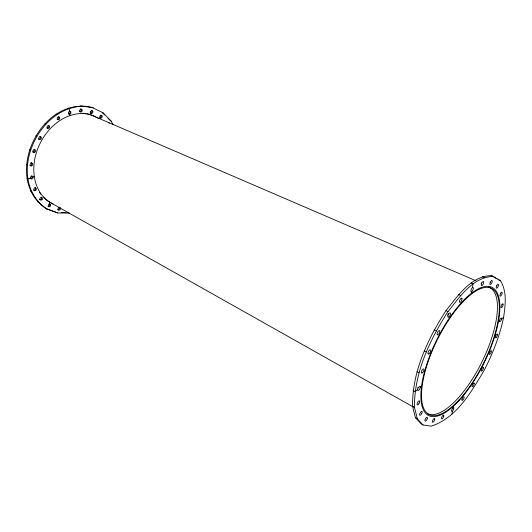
<?xml version="1.0" encoding="UTF-8"?>
<svg xmlns="http://www.w3.org/2000/svg" width="532" height="532" viewBox="0 0 532 532"><rect width="100%" height="100%" fill="white"/><g stroke="black" fill="none" stroke-linecap="round" stroke-linejoin="round"><path stroke-width="0.8" d="M412.573 406.322C412.12 371.735 427.662 339.143 445.976 310.628C457.666 296.238 470.913 275.802 491.621 275.609L500.373 280.597C507.275 291.622 505.327 305.095 503.631 317.298C499.741 335.945 492.732 353.733 484.02 370.624C471.039 392.184 456.622 417.946 431.179 426.139L423.033 424.975L421.184 423.918L415.399 417.607L412.573 406.322L414.475 407.392L417.274 418.677L423.033 424.975M414.475 407.392C414.102 372.759 429.67 340.141 447.997 311.572C459.681 297.175 472.888 276.693 493.59 276.44M451.927 414.215L452.433 411.103A2.068 0.725 -62.5 0 0 453.803 408.523L453.836 408.157A2.068 0.725 -62.5 0 0 452.938 407.978A2.068 0.725 -62.5 0 0 451.661 410.119L451.555 410.558A2.068 0.725 -62.5 0 0 452.426 411.103M452.938 407.978L453.191 406.408M471.532 293.292L471.831 291.416A2.268 0.871 -65.1 0 0 473.214 289.142L473.334 288.623A2.268 0.871 -65.1 0 0 472.443 287.659L473.054 283.882L471.046 283.004M69.406 213.126L57.842 212.96L46.317 208.743C1.017 178.566 40.465 95.015 92.229 107.444L93.133 107.823L80.618 105.861M47.168 209.229C5.473 181.199 35.391 108.847 81.516 106.24M417.64 389.524A2.288 0.884 -62.4 0 0 418.711 390.189L419.056 389.85A2.288 0.884 -62.4 0 0 420.24 387.343A2.288 0.884 -62.4 0 0 419.509 386.445L419.176 386.671A2.288 0.884 -62.4 0 0 417.64 389.524L415.027 391.725L413.085 390.661M420.24 387.343L421.537 386.252M498.418 321.68L499.468 320.796A2.055 0.712 -64.6 0 1 500.546 318.542L500.825 318.256A2.055 0.712 -64.6 0 1 501.556 319.04A2.055 0.712 -64.6 0 1 500.206 321.581L499.94 321.754A2.055 0.712 -64.6 0 1 499.468 320.796M501.556 319.047L503.631 317.298M30.417 178.06A1.529 1.224 -59.5 0 0 31.92 178.932L32.246 178.759A1.529 1.224 -59.5 0 0 31.854 176.112L31.508 176.192A1.529 1.224 -59.5 0 0 30.417 178.06L27.817 179.058L26.959 178.586M33.004 177.07L34.294 176.577M61.127 212.541L66.081 212.614M46.317 208.743L57.842 212.96M112.984 124.714L111.181 121.17L103.228 112.964L102.324 112.585L104.605 114.925M498.431 279.779L500.373 280.597M482.305 276.607L484.3 277.458M111.181 121.17L108.016 118.443M90.766 114.859L475.974 280.77M68.269 108.082L69.167 108.475L69.506 111.328A1.516 1.21 -68.5 0 0 68.422 113.17L68.508 113.522A1.516 1.21 -68.5 0 0 70.916 112.704L70.916 112.325A1.516 1.21 -68.5 0 0 69.499 111.328M38.543 139.131L38.696 139.198A1.543 1.257 -64.3 0 0 40.199 136.638L39.953 136.411M56.093 114.087L56.991 114.486M458.611 294.588L460.632 295.493M45.034 123.51L45.925 123.923M445.976 310.628L447.997 311.572M35.983 135.687L36.861 136.112M434.198 329.92L436.207 330.897M92.229 107.444L103.228 112.964M29.672 149.672L30.543 150.11M424.277 350.861L426.272 351.878M26.6 164.355L27.465 164.814M417.061 371.688L419.023 372.733M30.65 191.281L31.508 191.759M50.886 202.838L413.311 406.98M37.3 201.555L38.151 202.04M415.399 417.607L417.274 418.677M491.621 275.609L497.068 278.948M69.838 114.161L70.005 115.577M53.074 203.956A48.492 37.619 -63.7 0 1 40.791 141.997A48.492 37.619 -63.7 0 1 98.227 118.317M488.496 287.087A70.304 26.015 -63.7 0 1 482.743 360.284A70.304 26.015 -63.7 0 1 427.515 413.69M481.347 282.844A2.234 0.845 -65.4 0 1 481.101 283.37M418.019 387.316A2.288 0.891 -62.4 0 1 417.766 387.855M448.323 313.621A2.314 0.918 -64.4 0 1 448.13 314.166M447.871 314.711A2.314 0.918 -64.4 0 1 447.565 315.217M472.443 287.659A2.268 0.871 -65.1 0 0 470.933 290.465L470.9 290.918A2.268 0.871 -65.1 0 0 471.831 291.416M100.867 115.092A1.463 1.124 -68.9 0 1 101.053 117.02L100.834 117.319A1.463 1.124 -68.9 0 1 99.67 117.732M41.277 197.153A1.496 1.17 -58.2 0 1 41.303 198.828L41.077 199.141A1.496 1.17 -58.2 0 1 39.528 199.54M50.035 202.36A48.445 37.626 -63.7 0 1 43.331 197.199M40.751 194.22A48.445 37.626 -63.7 0 1 39.348 192.232M82.979 113.236A48.445 37.626 -63.7 0 1 85.339 113.476M86.882 113.735A48.445 37.626 -63.7 0 1 89.137 114.26M80.591 108.834A1.503 1.184 -69 0 1 81.336 110.224L81.25 110.603A1.503 1.184 -69 0 1 79.647 111.68M91.557 110.397A1.483 1.157 -69.1 0 1 91.916 111.999L91.757 112.352A1.483 1.157 -69.1 0 1 90.646 113.11M90.34 113.07A1.483 1.157 -69.1 0 1 90.074 112.937M59.079 207.134A1.456 1.117 -58.6 0 1 59.571 208.225L59.498 208.577A1.456 1.117 -58.6 0 1 57.649 209.675M49.237 203.61A1.476 1.144 -58.2 0 1 49.729 205.046L49.589 205.399A1.476 1.144 -58.2 0 1 48.153 206.296M34.972 187.47A1.51 1.204 -58.6 0 1 35.019 189.691L34.733 189.944A1.51 1.204 -58.6 0 1 33.742 190.19M31.627 175.779A1.523 1.224 -59.4 0 1 31.388 178.287L31.056 178.459A1.523 1.224 -59.4 0 1 30.085 178.413M31.022 162.586A1.536 1.244 -60.8 0 1 30.756 165.419L30.41 165.499A1.536 1.244 -60.8 0 1 30.078 165.472M34.168 149.233A1.543 1.257 -62.4 0 1 33.243 152.039L32.911 152.012A1.543 1.257 -62.4 0 1 32.605 151.893M48.246 125.246A1.536 1.25 -66 0 1 48.485 125.472L48.665 125.771A1.536 1.25 -66 0 1 46.989 128.026M69.253 110.915A1.516 1.21 -68.5 0 1 70.018 111.933L70.018 112.312A1.516 1.21 -68.5 0 1 68.296 113.788M58.613 116.814A1.529 1.23 -67.5 0 1 58.779 117.113L58.872 117.472A1.529 1.23 -67.5 0 1 57.124 119.348M60.156 207.793A1.456 1.117 -58.6 0 1 60.422 208.704L60.349 209.063A1.456 1.117 -58.6 0 1 58.773 210.246A1.456 1.117 -58.6 0 1 58.074 208.71L58.221 208.364A1.456 1.117 -58.6 0 1 59.923 207.613M108.867 122.885A1.45 1.097 -68.3 0 1 109.326 123.225M79.8 110.683L79.8 111.062A1.503 1.184 -69 0 0 82.147 110.989L82.234 110.609A1.503 1.184 -69 0 0 81.183 109.18A1.503 1.184 -69 0 0 79.8 110.683M462.009 298.851L461.976 299.31A2.301 0.898 -64.8 0 1 460.779 301.837A2.301 0.898 -64.8 0 1 459.528 302.023L459.475 301.664A2.301 0.898 -64.8 0 1 460.705 298.678A2.301 0.898 -64.8 0 1 462.009 298.851M461.949 399.572L461.922 399.944A2.042 0.705 -62.8 0 0 463.073 399.831A2.042 0.705 -62.8 0 0 464.17 397.224L464.13 396.945A2.042 0.705 -62.8 0 0 463.02 397.331A2.042 0.705 -62.8 0 0 461.949 399.572M90.606 111.707L90.52 112.086A1.483 1.15 -69.1 0 0 92.654 112.737L92.814 112.385A1.483 1.15 -69.1 0 0 92.182 110.643A1.483 1.15 -69.1 0 0 90.606 111.707M481.44 283.935L481.32 284.447A2.234 0.845 -65.3 0 0 481.879 285.571A2.234 0.845 -65.3 0 0 483.335 283.702L483.528 283.164A2.234 0.845 -65.3 0 0 483.089 281.521A2.234 0.845 -65.3 0 0 481.44 283.935M443.774 416.137L443.641 416.596A2.101 0.745 -62.2 0 1 442.006 418.864A2.101 0.745 -62.2 0 1 441.646 417.434L441.846 416.942A2.101 0.745 -62.2 0 1 443.282 415.166A2.101 0.745 -62.2 0 1 443.774 416.137M434.677 419.728L434.504 420.22A2.141 0.771 -62 0 1 432.795 422.302A2.141 0.771 -62 0 1 432.649 420.546L432.882 420.041A2.141 0.771 -62 0 1 434.358 418.465A2.141 0.771 -62 0 1 434.677 419.728M490.245 282.352L490.052 282.878A2.195 0.811 -65.4 0 0 490.218 284.52A2.195 0.811 -65.4 0 0 491.635 283.17L491.881 282.658A2.195 0.811 -65.4 0 0 491.901 280.484A2.195 0.811 -65.4 0 0 490.245 282.352M50.58 205.532L50.434 205.884A1.476 1.144 -58.3 0 1 48.711 206.702A1.476 1.144 -58.3 0 1 48.359 204.906L48.572 204.587A1.476 1.144 -58.3 0 1 50.088 204.088A1.476 1.144 -58.3 0 1 50.58 205.532M427.11 418.97L426.877 419.482A2.181 0.805 -61.9 0 1 425.128 421.144A2.181 0.805 -61.9 0 1 425.367 418.923L425.647 418.425A2.181 0.805 -61.9 0 1 427.11 417.261A2.181 0.805 -61.9 0 1 427.11 418.97M100.109 116.056L99.956 116.402A1.463 1.124 -68.8 0 0 100.302 117.984A1.463 1.124 -68.8 0 0 101.732 117.705L101.951 117.406A1.463 1.124 -68.8 0 0 101.765 115.471A1.463 1.124 -68.8 0 0 100.109 116.056M496.808 285.571L496.569 286.083A2.155 0.785 -65.4 0 0 496.356 288.098A2.155 0.785 -65.4 0 0 497.633 287.333L497.905 286.874A2.155 0.785 -65.4 0 0 498.364 284.347A2.155 0.785 -65.4 0 0 496.808 285.571M500.818 293.125L500.539 293.584A2.115 0.751 -65.2 0 0 499.98 295.825A2.115 0.751 -65.2 0 0 501.044 295.666L501.337 295.28A2.115 0.751 -65.2 0 0 502.161 292.587A2.115 0.751 -65.2 0 0 500.818 293.125M421.617 413.71L421.317 414.202A2.221 0.831 -61.9 0 1 419.688 415.093A2.221 0.831 -61.9 0 1 420.46 412.406L420.785 411.974A2.221 0.831 -61.9 0 1 422.089 411.515A2.221 0.831 -61.9 0 1 421.617 413.71M42.154 199.307L41.928 199.62A1.496 1.17 -58.2 0 1 40.139 199.833A1.496 1.17 -58.2 0 1 40.339 197.844L40.625 197.585A1.496 1.17 -58.2 0 1 42.154 199.307M502.142 304.304L501.849 304.683A2.081 0.732 -65 0 0 501.004 307.004A2.081 0.732 -65 0 0 501.789 307.423L502.075 307.144A2.081 0.732 -65 0 0 503.206 304.444A2.081 0.732 -65 0 0 502.142 304.304M418.83 403.795L418.498 404.227A2.261 0.865 -62.1 0 1 417.088 404.367A2.261 0.865 -62.1 0 1 418.278 401.487L418.618 401.141A2.261 0.865 -62.1 0 1 419.682 401.354A2.261 0.865 -62.1 0 1 418.83 403.795M35.87 190.163L35.584 190.423A1.516 1.204 -58.6 0 1 33.882 190.09A1.516 1.204 -58.6 0 1 34.54 188.082L34.866 187.909A1.516 1.204 -58.6 0 1 35.87 190.163M422.408 372.806L422.082 373.025A2.314 0.904 -62.8 0 1 421.45 371.575A2.314 0.904 -62.8 0 1 423.226 368.982L423.512 368.902A2.314 0.904 -62.8 0 1 423.851 370.432A2.314 0.904 -62.8 0 1 422.408 372.806M491.043 350.801L490.81 350.894A2.022 0.692 -63.9 0 0 489.513 352.769A2.022 0.692 -63.9 0 0 489.427 354.445L489.613 354.472A2.022 0.692 -63.9 0 0 491.142 352.503A2.022 0.692 -63.9 0 0 491.043 350.801M428.719 353.96L428.433 354.033A2.328 0.918 -63.3 0 1 428.293 351.898A2.328 0.918 -63.3 0 1 430.175 349.797L430.401 349.87A2.328 0.918 -63.3 0 1 430.302 351.925A2.328 0.918 -63.3 0 1 428.719 353.96M31.621 165.878L31.275 165.957A1.536 1.244 -60.8 0 1 30.105 164.594A1.536 1.244 -60.8 0 1 31.554 163.018L31.893 163.038A1.536 1.244 -60.8 0 1 31.621 165.878M34.114 152.485L33.782 152.458A1.543 1.257 -62.4 0 1 33.024 150.709A1.543 1.257 -62.4 0 1 34.733 149.552L35.039 149.678A1.543 1.257 -62.4 0 1 34.114 152.485M483.335 367.499L483.162 367.446A2.022 0.692 -63.5 0 0 481.839 368.842A2.022 0.692 -63.5 0 0 481.34 370.884L481.453 371.057A2.022 0.692 -63.5 0 0 482.95 369.707A2.022 0.692 -63.5 0 0 483.335 367.499M437.523 334.847L437.297 334.761A2.328 0.918 -63.8 0 1 437.67 332.114A2.328 0.918 -63.8 0 1 439.492 330.678L439.645 330.904A2.328 0.918 -63.8 0 1 439.119 333.318A2.328 0.918 -63.8 0 1 437.523 334.847M39.574 139.63L39.275 139.497A1.543 1.257 -64.3 0 1 38.996 137.489A1.543 1.257 -64.3 0 1 40.831 136.844L41.084 137.063A1.543 1.257 -64.3 0 1 39.574 139.63M47.581 128.305L47.335 128.079A1.536 1.25 -66 0 1 47.547 125.964A1.536 1.25 -66 0 1 49.376 125.885L49.549 126.184A1.536 1.25 -66 0 1 47.581 128.305M474.205 383.279L474.092 383.107A2.028 0.698 -63.1 0 0 472.848 383.998A2.028 0.698 -63.1 0 0 472.03 386.212L472.07 386.491A2.028 0.698 -63.1 0 0 473.427 385.773A2.028 0.698 -63.1 0 0 474.205 383.279M448.084 317.045L447.944 316.813A2.321 0.911 -64.4 0 1 448.789 313.873A2.321 0.911 -64.4 0 1 450.418 313.228L450.471 313.581A2.321 0.911 -64.4 0 1 449.567 316.161A2.321 0.911 -64.4 0 1 448.084 317.045M57.489 119.387L57.316 119.088A1.529 1.23 -67.5 0 1 57.995 117.033A1.529 1.23 -67.5 0 1 59.67 117.519L59.764 117.871A1.529 1.23 -67.5 0 1 57.489 119.387M458.963 400.024A70.417 25.915 -63.7 0 0 494.84 290.924A70.417 25.915 -63.7 0 0 427.462 363.662A70.417 25.915 -63.7 0 0 458.963 400.024M458.85 400.796A71.514 26.321 -63.7 0 0 495.345 289.98A71.514 26.321 -63.7 0 0 426.917 363.762A71.514 26.321 -63.7 0 0 458.85 400.796M496.323 337.368A2.028 0.698 -64.3 0 0 497.5 334.176A2.028 0.698 -64.3 0 0 495.644 336.071A2.028 0.698 -64.3 0 0 496.323 337.368"/></g></svg>
